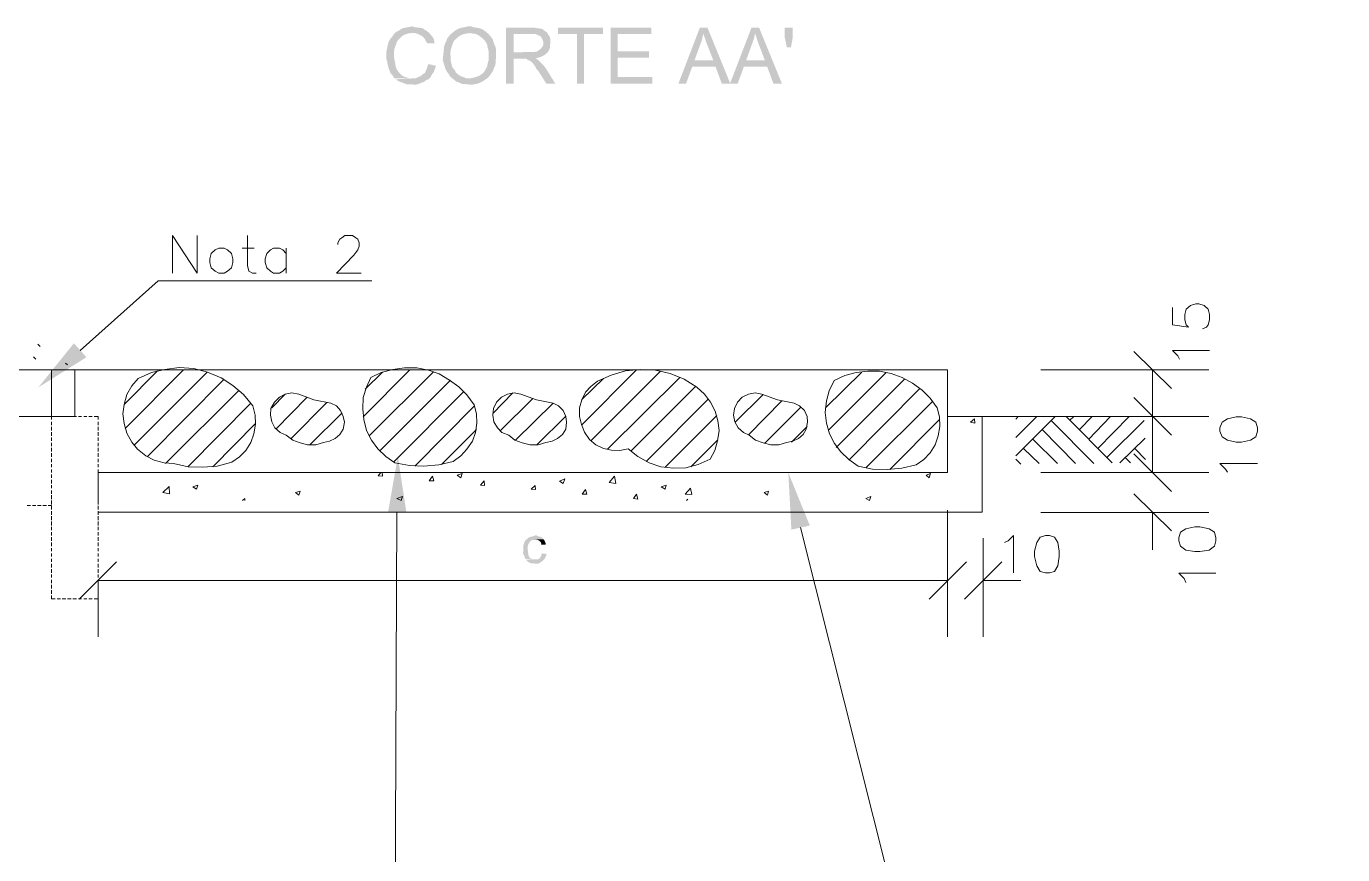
# Model space of a CAD drawing. Header units: feet. Extents: x 203667 to 205527, y 9204857 to 9205156.
# Drawn here: x 204252.601 to 204256.832, y 9205147.679 to 9205150.34 of the extents above; entities that cross this region are included whole.
import ezdxf

# ---------------------------------------------------------------- set-up
doc = ezdxf.new("R2010")
doc.units = ezdxf.units.FT
doc.header["$LTSCALE"] = 0.3
doc.header["$MEASUREMENT"] = 0
doc.layers.add('DRENAGEM a executar', color=242, linetype='Continuous', lineweight=30)

msp = doc.modelspace()

# ---------------------------------------------------------------- hatches: boundary and pattern name
at = {"layer": 'DRENAGEM a executar', "lineweight": 20}
for points in [[(204253.8429, 9205150.3402), (204253.8271, 9205150.3373), (204253.8184, 9205150.3359), (204253.8083, 9205150.333), (204253.7997, 9205150.3272), (204253.791, 9205150.3229), (204253.7838, 9205150.3171), (204253.778, 9205150.3085), (204253.7723, 9205150.3013), (204253.7694, 9205150.2969), (204253.7651, 9205150.2883), (204253.7622, 9205150.2767), (204253.7607, 9205150.2681), (204253.7578, 9205150.258), (204253.7578, 9205150.2378), (204253.7607, 9205150.2277), (204253.7622, 9205150.2191), (204253.7665, 9205150.2032), (204253.7723, 9205150.1888), (204253.7795, 9205150.1816), (204253.7838, 9205150.1729), (204253.8415, 9205150.1729), (204253.8343, 9205150.1729), (204253.8242, 9205150.1758), (204253.8155, 9205150.1787), (204253.8098, 9205150.1816), (204253.804, 9205150.1873), (204253.7968, 9205150.1945), (204253.791, 9205150.2032), (204253.7881, 9205150.2118), (204253.7867, 9205150.2219), (204253.7838, 9205150.2364), (204253.7824, 9205150.2421), (204253.7824, 9205150.2537), (204253.7838, 9205150.2667), (204253.7896, 9205150.2825), (204253.7925, 9205150.2912), (204253.7982, 9205150.2984), (204253.8054, 9205150.3056), (204253.8098, 9205150.3099), (204253.8184, 9205150.3142), (204253.8271, 9205150.3171), (204253.8386, 9205150.3186), (204253.8963, 9205150.3186), (204253.8877, 9205150.3258), (204253.8819, 9205150.3287), (204253.8747, 9205150.3344), (204253.8646, 9205150.3359), (204253.8487, 9205150.3373)], [(204253.8963, 9205150.3186), (204253.8429, 9205150.3186), (204253.8502, 9205150.3186), (204253.8603, 9205150.3157), (204253.8689, 9205150.3114), (204253.8761, 9205150.307), (204253.8819, 9205150.2998), (204253.8862, 9205150.2912), (204253.8905, 9205150.2854), (204253.9136, 9205150.2854), (204253.9107, 9205150.2998), (204253.905, 9205150.3085), (204253.8992, 9205150.3157)], [(204253.9713, 9205150.32), (204253.9641, 9205150.3142), (204253.9598, 9205150.3085), (204253.954, 9205150.3013), (204253.9511, 9205150.2926), (204253.9468, 9205150.284), (204253.9439, 9205150.2753), (204253.9425, 9205150.2594), (204253.9396, 9205150.232), (204253.9425, 9205150.2219), (204253.9453, 9205150.2133), (204253.9482, 9205150.2032), (204253.954, 9205150.1931), (204253.9598, 9205150.1859), (204253.9627, 9205150.1801), (204253.9699, 9205150.1729), (204253.9771, 9205150.1686), (204253.9828, 9205150.1628), (204253.9915, 9205150.1599), (204254.0002, 9205150.1556), (204254.016, 9205150.1542), (204254.0319, 9205150.1527), (204254.042, 9205150.1542), (204254.0506, 9205150.1556), (204254.0607, 9205150.1599), (204254.0694, 9205150.1642), (204254.0752, 9205150.1686), (204254.0824, 9205150.1729), (204254.016, 9205150.1729), (204254.0059, 9205150.1772), (204253.9973, 9205150.1801), (204253.9886, 9205150.1859), (204253.9814, 9205150.1931), (204253.9771, 9205150.2017), (204253.9713, 9205150.2075), (204253.9684, 9205150.2162), (204253.9655, 9205150.2277), (204253.9641, 9205150.2551), (204253.9655, 9205150.2652), (204253.9684, 9205150.2753), (204253.9713, 9205150.284), (204253.9742, 9205150.2912), (204253.98, 9205150.2984), (204253.9857, 9205150.3027), (204253.9901, 9205150.307), (204253.9973, 9205150.3114), (204254.0074, 9205150.3157), (204254.016, 9205150.3171), (204254.0261, 9205150.3186)], [(204254.0261, 9205150.3402), (204254.0203, 9205150.3402), (204254.0088, 9205150.3373), (204254.0002, 9205150.3359), (204253.9915, 9205150.333), (204253.9828, 9205150.3287), (204253.9785, 9205150.3258), (204253.9713, 9205150.32), (204254.0261, 9205150.3186), (204254.0348, 9205150.3171), (204254.0463, 9205150.3157), (204254.055, 9205150.3114), (204254.0607, 9205150.307), (204254.0679, 9205150.3013), (204254.0723, 9205150.2969), (204254.078, 9205150.2897), (204254.0824, 9205150.2811), (204254.0838, 9205150.2724), (204254.0867, 9205150.2623), (204254.0867, 9205150.2306), (204254.0838, 9205150.2205), (204254.0824, 9205150.2118), (204254.078, 9205150.2032), (204254.0737, 9205150.196), (204254.0694, 9205150.1902), (204254.0636, 9205150.1859), (204254.0578, 9205150.1816), (204254.0492, 9205150.1787), (204254.0405, 9205150.1758), (204254.0261, 9205150.1729), (204254.0824, 9205150.1729), (204254.0867, 9205150.1772), (204254.0925, 9205150.1844), (204254.0982, 9205150.1931), (204254.1011, 9205150.1974), (204254.104, 9205150.2061), (204254.1083, 9205150.2147), (204254.1098, 9205150.2248), (204254.1112, 9205150.2623), (204254.1098, 9205150.2724), (204254.104, 9205150.2854), (204254.0997, 9205150.2998), (204254.0925, 9205150.3085), (204254.0867, 9205150.3157), (204254.078, 9205150.3229), (204254.0723, 9205150.3272), (204254.0651, 9205150.3316), (204254.0564, 9205150.3344), (204254.0463, 9205150.3359), (204254.0377, 9205150.3373), (204254.0319, 9205150.3402)], [(204254.2223, 9205150.3359), (204254.1429, 9205150.3359), (204254.1429, 9205150.1556), (204254.1675, 9205150.1556), (204254.1675, 9205150.2364), (204254.1949, 9205150.2364), (204254.2367, 9205150.2378), (204254.2468, 9205150.2392), (204254.2554, 9205150.2421), (204254.2641, 9205150.2465), (204254.2684, 9205150.2493), (204254.2742, 9205150.2551), (204254.1675, 9205150.2566), (204254.1675, 9205150.3157), (204254.2237, 9205150.3157), (204254.2756, 9205150.32), (204254.267, 9205150.3258), (204254.2598, 9205150.3316), (204254.254, 9205150.333), (204254.241, 9205150.3344), (204254.2338, 9205150.3359), (204254.2295, 9205150.3359)], [(204254.2756, 9205150.32), (204254.2237, 9205150.3157), (204254.2381, 9205150.3157), (204254.2468, 9205150.3114), (204254.254, 9205150.3085), (204254.2583, 9205150.3013), (204254.2627, 9205150.2912), (204254.2627, 9205150.2796), (204254.2569, 9205150.271), (204254.2511, 9205150.2652), (204254.2425, 9205150.2594), (204254.2338, 9205150.258), (204254.1675, 9205150.2566), (204254.2756, 9205150.2551), (204254.2814, 9205150.2638), (204254.2843, 9205150.2724), (204254.2857, 9205150.2969), (204254.2843, 9205150.3056), (204254.2814, 9205150.3099), (204254.2771, 9205150.3157)], [(204254.4545, 9205150.3359), (204254.3103, 9205150.3359), (204254.3103, 9205150.3157), (204254.3708, 9205150.3157), (204254.3708, 9205150.1556), (204254.3939, 9205150.1556), (204254.3939, 9205150.3157), (204254.4545, 9205150.3157)], [(204254.6102, 9205150.3359), (204254.479, 9205150.3359), (204254.479, 9205150.1556), (204254.6131, 9205150.1556), (204254.6131, 9205150.1772), (204254.5021, 9205150.1772), (204254.5021, 9205150.2392), (204254.603, 9205150.2392), (204254.603, 9205150.2594), (204254.5021, 9205150.2594), (204254.5021, 9205150.3157), (204254.6102, 9205150.3157)], [(204254.7905, 9205150.3359), (204254.766, 9205150.3359), (204254.6968, 9205150.1556), (204254.7213, 9205150.1556), (204254.7415, 9205150.2104), (204254.8165, 9205150.2104), (204254.7487, 9205150.2306), (204254.7675, 9205150.2825), (204254.7732, 9205150.2984), (204254.7747, 9205150.307), (204254.7776, 9205150.3171)], [(204254.7905, 9205150.3359), (204254.7776, 9205150.3171), (204254.779, 9205150.3099), (204254.7833, 9205150.2998), (204254.7877, 9205150.2854), (204254.7905, 9205150.2796), (204254.8093, 9205150.2306), (204254.7487, 9205150.2306), (204254.8165, 9205150.2104), (204254.8367, 9205150.1556), (204254.8641, 9205150.1556)], [(204254.9564, 9205150.3359), (204254.9319, 9205150.3359), (204254.8627, 9205150.1556), (204254.8872, 9205150.1556), (204254.9074, 9205150.2104), (204254.9824, 9205150.2104), (204254.9146, 9205150.2306), (204254.9333, 9205150.2825), (204254.9405, 9205150.3027), (204254.942, 9205150.3114), (204254.9434, 9205150.3171)], [(204254.9564, 9205150.3359), (204254.9434, 9205150.3171), (204254.9463, 9205150.3099), (204254.9492, 9205150.2998), (204254.9521, 9205150.2912), (204254.9564, 9205150.2796), (204254.9752, 9205150.2306), (204254.9146, 9205150.2306), (204254.9824, 9205150.2104), (204255.0026, 9205150.1556), (204255.03, 9205150.1556)], [(204255.0458, 9205150.2724), (204255.0386, 9205150.3056), (204255.0386, 9205150.3359), (204255.0646, 9205150.3359), (204255.0646, 9205150.3056), (204255.0588, 9205150.2724), (204255.0458, 9205150.2724)], [(204254.2367, 9205150.2378), (204254.1949, 9205150.2364), (204254.2078, 9205150.2364), (204254.2136, 9205150.232), (204254.2208, 9205150.2292), (204254.228, 9205150.2234), (204254.2309, 9205150.2191), (204254.2367, 9205150.2118), (204254.241, 9205150.2032), (204254.2482, 9205150.1945), (204254.2728, 9205150.1556), (204254.3016, 9205150.1556), (204254.2713, 9205150.2046), (204254.267, 9205150.2104), (204254.2641, 9205150.2147), (204254.2569, 9205150.2219), (204254.2497, 9205150.2292), (204254.241, 9205150.2364)], [(204253.8934, 9205150.2191), (204253.8877, 9205150.2032), (204253.8848, 9205150.196), (204253.8819, 9205150.1902), (204253.8747, 9205150.1859), (204253.8689, 9205150.1801), (204253.8603, 9205150.1772), (204253.8516, 9205150.1729), (204253.8415, 9205150.1729), (204253.7881, 9205150.17), (204253.7968, 9205150.1642), (204253.804, 9205150.1614), (204253.8127, 9205150.1585), (204253.8228, 9205150.1542), (204253.8328, 9205150.1542), (204253.8502, 9205150.1527), (204253.8603, 9205150.1542), (204253.8689, 9205150.1585), (204253.879, 9205150.1614), (204253.8862, 9205150.1671), (204253.8934, 9205150.17), (204253.9006, 9205150.1772), (204253.905, 9205150.1859), (204253.9107, 9205150.1931), (204253.9179, 9205150.2133)], [(204252.7944, 9205149.2772), (204252.6401, 9205149.1806), (204252.754, 9205149.3219)], [(204253.7636, 9205148.7782), (204253.7953, 9205148.9585), (204253.8228, 9205148.7782)], [(204255.0602, 9205148.7234), (204255.0502, 9205148.9066), (204255.1194, 9205148.7364)], [(204254.2367, 9205148.7046), (204254.2295, 9205148.7018), (204254.2223, 9205148.7003), (204254.2151, 9205148.6974), (204254.2107, 9205148.6931), (204254.205, 9205148.6888), (204254.2021, 9205148.683), (204254.1992, 9205148.6744), (204254.1978, 9205148.6469), (204254.2021, 9205148.6383), (204254.205, 9205148.6296), (204254.2367, 9205148.6268), (204254.2295, 9205148.6268), (204254.2237, 9205148.6296), (204254.2194, 9205148.6325), (204254.2151, 9205148.6412), (204254.2136, 9205148.6498), (204254.2122, 9205148.6643), (204254.2136, 9205148.6744), (204254.2165, 9205148.6801), (204254.2223, 9205148.6873), (204254.228, 9205148.6902), (204254.2641, 9205148.6917), (204254.2598, 9205148.6974), (204254.254, 9205148.7003), (204254.2468, 9205148.7018), (204254.241, 9205148.7046)], [(204254.2641, 9205148.6917), (204254.2381, 9205148.6917), (204254.2453, 9205148.6902), (204254.2497, 9205148.6873), (204254.2554, 9205148.6816), (204254.2569, 9205148.6744), (204254.2713, 9205148.6758), (204254.2684, 9205148.6844), (204254.2655, 9205148.6902)], [(204254.2583, 9205148.6469), (204254.2554, 9205148.6383), (204254.2511, 9205148.6311), (204254.2468, 9205148.6282), (204254.2078, 9205148.6268), (204254.2122, 9205148.621), (204254.2165, 9205148.6181), (204254.2237, 9205148.6152), (204254.2425, 9205148.6138), (204254.2497, 9205148.6152), (204254.2554, 9205148.6195), (204254.2598, 9205148.6224), (204254.2655, 9205148.6282), (204254.2684, 9205148.6325), (204254.2728, 9205148.6412), (204254.2728, 9205148.6455)]]:
    msp.add_hatch(color=7, dxfattribs=at).paths.add_polyline_path(points)

# ---------------------------------------------------------------- linework, layer by layer
at = {"layer": 'DRENAGEM a executar', "color": 7, "lineweight": 20}
for points in [[(204253.0713, 9205149.5469), (204253.0713, 9205149.6681), (204253.1506, 9205149.5469), (204253.1506, 9205149.6681)], [(204253.3122, 9205149.6681), (204253.3122, 9205149.5715), (204253.3165, 9205149.5542), (204253.328, 9205149.5469), (204253.3396, 9205149.5469)], [(204253.6021, 9205149.6393), (204253.6021, 9205149.645), (204253.6093, 9205149.6566), (204253.6151, 9205149.6609), (204253.6252, 9205149.6681), (204253.6497, 9205149.6681), (204253.6598, 9205149.6609), (204253.667, 9205149.6566), (204253.6713, 9205149.645), (204253.6713, 9205149.6335), (204253.667, 9205149.6219), (204253.654, 9205149.6046), (204253.5978, 9205149.5469), (204253.6771, 9205149.5469)], [(204253.2199, 9205149.6277), (204253.2083, 9205149.6219), (204253.1954, 9205149.6104), (204253.191, 9205149.5931), (204253.191, 9205149.5816), (204253.1954, 9205149.5643), (204253.2083, 9205149.5542), (204253.2199, 9205149.5469), (204253.2372, 9205149.5469), (204253.2473, 9205149.5542), (204253.2603, 9205149.5643), (204253.2646, 9205149.5816), (204253.2646, 9205149.5931), (204253.2603, 9205149.6104), (204253.2473, 9205149.6219), (204253.2372, 9205149.6277), (204253.2199, 9205149.6277), (204253.2199, 9205149.6277)], [(204253.2949, 9205149.6277), (204253.3338, 9205149.6277)], [(204253.4362, 9205149.6104), (204253.4261, 9205149.6219), (204253.4146, 9205149.6277), (204253.3958, 9205149.6277), (204253.3857, 9205149.6219), (204253.3742, 9205149.6104), (204253.3684, 9205149.5931), (204253.3684, 9205149.5816), (204253.3742, 9205149.5643), (204253.3857, 9205149.5542), (204253.3958, 9205149.5469), (204253.4146, 9205149.5469), (204253.4261, 9205149.5542), (204253.4362, 9205149.5643)], [(204253.4362, 9205149.6277), (204253.4362, 9205149.5469)], [(204252.7742, 9205149.2989), (204253.0252, 9205149.5224)], [(204253.0252, 9205149.5224), (204253.7117, 9205149.5224)], [(204256.2848, 9205149.4373), (204256.2848, 9205149.3811), (204256.3367, 9205149.3739), (204256.3295, 9205149.3811), (204256.3251, 9205149.3969), (204256.3251, 9205149.4143), (204256.3295, 9205149.4316), (204256.3425, 9205149.4431), (204256.3598, 9205149.4489), (204256.3699, 9205149.4489), (204256.3872, 9205149.4431), (204256.4001, 9205149.4316), (204256.4045, 9205149.4143), (204256.4045, 9205149.3969), (204256.4001, 9205149.3811), (204256.3944, 9205149.3739), (204256.3814, 9205149.3681)], [(204252.6386, 9205149.3191), (204252.6458, 9205149.3118)], [(204252.6242, 9205149.2787), (204252.6314, 9205149.2715)], [(204256.2819, 9205149.1763), (204256.1607, 9205149.296)], [(204256.3078, 9205149.2715), (204256.3021, 9205149.2816), (204256.2848, 9205149.2989), (204256.4045, 9205149.2989)], [(204252.7569, 9205149.2368), (204252.5622, 9205149.2368)], [(204252.6819, 9205149.2368), (204252.6819, 9205149.0869)], [(204252.7266, 9205149.2585), (204252.7338, 9205149.2527)], [(204252.754, 9205149.2383), (204252.7569, 9205149.2368)], [(204252.7569, 9205149.2368), (204255.5622, 9205149.2368)], [(204252.7569, 9205149.0869), (204252.7569, 9205149.2368)], [(204252.9603, 9205149.2094), (204252.9401, 9205149.1849), (204252.9242, 9205149.1575), (204252.9155, 9205149.1258), (204252.9112, 9205149.0955), (204252.9155, 9205149.0638), (204252.9242, 9205149.0335), (204252.9401, 9205149.0046), (204252.9588, 9205148.9816), (204252.9848, 9205148.9599), (204253.0122, 9205148.9469), (204253.0439, 9205148.9383), (204253.0742, 9205148.9354), (204253.1218, 9205148.9253), (204253.1679, 9205148.9239), (204253.2141, 9205148.9268), (204253.2617, 9205148.9397), (204253.2862, 9205148.957), (204253.3064, 9205148.9772), (204253.3223, 9205149.0032), (204253.3324, 9205149.0306), (204253.3381, 9205149.0623), (204253.3367, 9205149.0912), (204253.3295, 9205149.1215), (204253.2992, 9205149.1575), (204253.2646, 9205149.1864), (204253.2271, 9205149.2109), (204253.1838, 9205149.2296), (204253.1391, 9205149.2412), (204253.0929, 9205149.2441), (204253.0468, 9205149.2383), (204253.0035, 9205149.2282), (204252.9603, 9205149.2094), (204252.9603, 9205149.2094)], [(204252.9155, 9205149.1258), (204253.0223, 9205149.234)], [(204252.9184, 9205149.0479), (204253.1059, 9205149.2368)], [(204252.9473, 9205148.9945), (204253.1824, 9205149.2296)], [(204253.7088, 9205149.2123), (204253.6944, 9205149.1806), (204253.6843, 9205149.1474), (204253.6828, 9205149.1114), (204253.6857, 9205149.0768), (204253.6944, 9205149.0421), (204253.7103, 9205149.0104), (204253.7304, 9205148.983), (204253.7564, 9205148.9585), (204253.7853, 9205148.9383), (204253.8328, 9205148.9296), (204253.879, 9205148.9268), (204253.9266, 9205148.9311), (204253.9728, 9205148.9426), (204253.9973, 9205148.9599), (204254.0175, 9205148.9816), (204254.0348, 9205149.0075), (204254.0449, 9205149.0349), (204254.0492, 9205149.0652), (204254.0478, 9205149.0955), (204254.0405, 9205149.1244), (204254.0175, 9205149.1561), (204253.9915, 9205149.182), (204253.9612, 9205149.2037), (204253.928, 9205149.2239), (204253.8934, 9205149.2354), (204253.8559, 9205149.2426), (204253.817, 9205149.2426), (204253.7795, 9205149.2383), (204253.742, 9205149.2282), (204253.7088, 9205149.2123), (204253.7088, 9205149.2123)], [(204253.6843, 9205149.0854), (204253.8343, 9205149.2368)], [(204253.6901, 9205149.1748), (204253.7463, 9205149.2296)], [(204253.703, 9205149.0248), (204253.9093, 9205149.2296)], [(204254.4372, 9205149.2008), (204254.4155, 9205149.1835), (204254.3982, 9205149.1647), (204254.3867, 9205149.1402), (204254.3795, 9205149.1143), (204254.3795, 9205149.0869), (204254.3852, 9205149.0609), (204254.3953, 9205149.0364), (204254.4112, 9205149.0133), (204254.4314, 9205148.996), (204254.4559, 9205148.9844), (204254.4819, 9205148.9787), (204254.5093, 9205148.9772), (204254.5352, 9205148.983), (204254.567, 9205148.9585), (204254.603, 9205148.9383), (204254.6405, 9205148.9253), (204254.6809, 9205148.921), (204254.7213, 9205148.9224), (204254.7602, 9205148.9325), (204254.7992, 9205148.9498), (204254.8136, 9205148.9772), (204254.8223, 9205149.009), (204254.828, 9205149.0421), (204254.8237, 9205149.0724), (204254.8151, 9205149.1042), (204254.8006, 9205149.133), (204254.7804, 9205149.159), (204254.7559, 9205149.1806), (204254.7155, 9205149.2066), (204254.6708, 9205149.2253), (204254.6232, 9205149.2354), (204254.5756, 9205149.2383), (204254.5266, 9205149.234), (204254.4804, 9205149.2195), (204254.4372, 9205149.2008), (204254.4372, 9205149.2008)], [(204254.3852, 9205149.0594), (204254.5627, 9205149.2368)], [(204254.4155, 9205149.009), (204254.6391, 9205149.2325)], [(204255.1973, 9205149.2022), (204255.1814, 9205149.1691), (204255.1727, 9205149.1373), (204255.1684, 9205149.0998), (204255.1727, 9205149.0652), (204255.1828, 9205149.0306), (204255.1987, 9205149.0003), (204255.2189, 9205148.9729), (204255.2449, 9205148.9484), (204255.2751, 9205148.9268), (204255.3213, 9205148.9181), (204255.3675, 9205148.9167), (204255.4151, 9205148.921), (204255.4612, 9205148.9311), (204255.4857, 9205148.9484), (204255.5059, 9205148.97), (204255.5218, 9205148.996), (204255.5319, 9205149.0248), (204255.5376, 9205149.0551), (204255.5362, 9205149.0854), (204255.529, 9205149.1143), (204255.5059, 9205149.146), (204255.48, 9205149.1719), (204255.4497, 9205149.1936), (204255.4165, 9205149.2123), (204255.3804, 9205149.2253), (204255.3429, 9205149.2325), (204255.3054, 9205149.2325), (204255.2679, 9205149.2282), (204255.2319, 9205149.2181), (204255.1973, 9205149.2022), (204255.1973, 9205149.2022)], [(204255.1699, 9205149.1143), (204255.2867, 9205149.2296)], [(204255.18, 9205149.0436), (204255.3646, 9205149.2282)], [(204255.5622, 9205149.2368), (204255.5622, 9205149.0869)], [(204255.8622, 9205149.2368), (204256.4016, 9205149.2368)], [(204256.2213, 9205149.2368), (204256.2213, 9205149.0869)], [(204252.9905, 9205148.9585), (204253.2372, 9205149.2066)], [(204253.7362, 9205148.9758), (204253.9641, 9205149.2037)], [(204254.3867, 9205149.1417), (204254.4559, 9205149.2094)], [(204254.4689, 9205148.9816), (204254.7011, 9205149.2123)], [(204254.5439, 9205148.9758), (204254.7516, 9205149.1835)], [(204255.2045, 9205148.9873), (204255.4251, 9205149.208)], [(204255.2449, 9205148.9469), (204255.4727, 9205149.1763)], [(204253.0482, 9205148.9354), (204253.2848, 9205149.1719)], [(204253.4766, 9205149.159), (204253.455, 9205149.1633), (204253.4333, 9205149.159), (204253.4146, 9205149.1489), (204253.3987, 9205149.133), (204253.3872, 9205149.1128), (204253.3857, 9205149.0912), (204253.3901, 9205149.0695), (204253.4002, 9205149.0508), (204253.4175, 9205149.0349), (204253.4362, 9205149.0263), (204253.4579, 9205149.0104), (204253.4809, 9205149.0018), (204253.5054, 9205148.996), (204253.5314, 9205148.996), (204253.5559, 9205149.0032)], [(204253.3901, 9205149.1143), (204253.4333, 9205149.159)], [(204253.403, 9205149.0465), (204253.5026, 9205149.1474)], [(204253.4766, 9205149.159), (204253.5256, 9205149.1402), (204253.5804, 9205149.1301)], [(204253.7824, 9205148.9412), (204254.0074, 9205149.1676)], [(204254.1011, 9205149.0969), (204254.1646, 9205149.1633)], [(204254.1905, 9205149.159), (204254.1689, 9205149.1633), (204254.1473, 9205149.159), (204254.1285, 9205149.1489), (204254.1127, 9205149.133), (204254.1026, 9205149.1128), (204254.1011, 9205149.0912), (204254.104, 9205149.0695), (204254.1155, 9205149.0508), (204254.13, 9205149.0349), (204254.1516, 9205149.0263), (204254.1718, 9205149.0104), (204254.1949, 9205149.0018), (204254.2208, 9205148.996), (204254.2468, 9205148.996), (204254.2713, 9205149.0032)], [(204254.1228, 9205149.0393), (204254.228, 9205149.1431)], [(204254.1905, 9205149.159), (204254.241, 9205149.1402), (204254.2944, 9205149.1301)], [(204254.5929, 9205148.9426), (204254.7934, 9205149.1431)], [(204254.9651, 9205149.159), (204254.9434, 9205149.1633), (204254.9218, 9205149.159), (204254.9016, 9205149.1489), (204254.8872, 9205149.133), (204254.8771, 9205149.1128), (204254.8742, 9205149.0912), (204254.8785, 9205149.0695), (204254.8886, 9205149.0508), (204254.9059, 9205149.0349), (204254.9247, 9205149.0263), (204254.9449, 9205149.0104), (204254.9694, 9205149.0018), (204254.9939, 9205148.996), (204255.0199, 9205148.996), (204255.0444, 9205149.0032)], [(204254.88, 9205149.0681), (204254.9694, 9205149.1575)], [(204254.9218, 9205149.0277), (204255.03, 9205149.1373)], [(204254.9651, 9205149.159), (204255.0155, 9205149.1402), (204255.0689, 9205149.1301)], [(204255.2997, 9205148.9224), (204255.5131, 9205149.1344)], [(204256.2819, 9205149.0263), (204256.1607, 9205149.1474)], [(204256.1607, 9205149.1474), (204256.2819, 9205149.0263)], [(204253.1204, 9205148.9253), (204253.3223, 9205149.1301)], [(204253.4521, 9205149.0162), (204253.5675, 9205149.1316)], [(204253.5127, 9205148.996), (204253.6165, 9205149.0984)], [(204253.5559, 9205149.0032), (204253.5761, 9205149.0075), (204253.5934, 9205149.0162), (204253.6093, 9205149.0292), (204253.6194, 9205149.0465), (204253.6237, 9205149.0681), (204253.6194, 9205149.0869), (204253.6107, 9205149.1056), (204253.5978, 9205149.1215), (204253.5804, 9205149.1301)], [(204253.8502, 9205148.9268), (204254.042, 9205149.1215)], [(204254.1732, 9205149.0104), (204254.2944, 9205149.1301)], [(204254.2713, 9205149.0032), (204254.2915, 9205149.0075), (204254.3088, 9205149.0162), (204254.3247, 9205149.0292), (204254.3348, 9205149.0465), (204254.3377, 9205149.0681), (204254.3348, 9205149.0869), (204254.3261, 9205149.1056), (204254.3117, 9205149.1215), (204254.2944, 9205149.1301)], [(204254.9737, 9205149.0003), (204255.0905, 9205149.1171)], [(204255.0444, 9205149.0032), (204255.0646, 9205149.0075), (204255.0833, 9205149.0162), (204255.0977, 9205149.0292), (204255.1078, 9205149.0465), (204255.1122, 9205149.0681), (204255.1107, 9205149.0869), (204255.1021, 9205149.1056), (204255.0862, 9205149.1215), (204255.0689, 9205149.1301)], [(204252.5622, 9205149.0869), (204252.7569, 9205149.0869)], [(204252.6934, 9205149.0869), (204252.6819, 9205149.0869), (204252.6819, 9205149.0768)], [(204252.6819, 9205149.0695), (204252.6819, 9205149.0594)], [(204252.6819, 9205149.0537), (204252.6819, 9205149.0421)], [(204252.7107, 9205149.0869), (204252.7006, 9205149.0869)], [(204252.728, 9205149.0869), (204252.7165, 9205149.0869)], [(204252.7454, 9205149.0869), (204252.7338, 9205149.0869)], [(204252.7627, 9205149.0869), (204252.7511, 9205149.0869)], [(204252.7785, 9205149.0869), (204252.7684, 9205149.0869)], [(204252.7958, 9205149.0869), (204252.7857, 9205149.0869)], [(204252.8131, 9205149.0869), (204252.8016, 9205149.0869)], [(204252.8319, 9205149.0768), (204252.8319, 9205149.0869), (204252.8189, 9205149.0869)], [(204252.8319, 9205149.0594), (204252.8319, 9205149.0695)], [(204252.8319, 9205149.0421), (204252.8319, 9205149.0537)], [(204253.2011, 9205148.9253), (204253.3381, 9205149.0638)], [(204254.2425, 9205148.996), (204254.3348, 9205149.0883)], [(204254.655, 9205148.9239), (204254.8208, 9205149.0897)], [(204255.0602, 9205149.0046), (204255.1107, 9205149.0551)], [(204255.3761, 9205148.9167), (204255.5376, 9205149.0782)], [(204255.6516, 9205149.0869), (204255.5622, 9205149.0869), (204255.5622, 9205148.9066)], [(204255.6487, 9205149.0796), (204255.6357, 9205149.0681), (204255.6501, 9205149.0652)], [(204255.6501, 9205149.0652), (204255.6487, 9205149.0796)], [(204255.6516, 9205149.0869), (204256.1939, 9205149.0869)], [(204255.6732, 9205148.9066), (204255.6732, 9205149.0869)], [(204255.7814, 9205148.9599), (204255.9083, 9205149.0869)], [(204255.7814, 9205149.0191), (204255.8492, 9205149.0869)], [(204255.7814, 9205149.0782), (204255.7886, 9205149.0869)], [(204255.8622, 9205149.0869), (204256.4016, 9205149.0869)], [(204255.8622, 9205149.0869), (204256.4016, 9205149.0869)], [(204256.0324, 9205148.9354), (204255.8953, 9205149.0739)], [(204256.0915, 9205148.9383), (204255.9429, 9205149.0869)], [(204255.9545, 9205149.0739), (204255.9675, 9205149.0869)], [(204255.9862, 9205149.045), (204256.0266, 9205149.0869)], [(204256.015, 9205149.0133), (204256.0857, 9205149.0869)], [(204256.0453, 9205148.9844), (204256.1463, 9205149.0869)], [(204256.0742, 9205148.9556), (204256.1939, 9205149.0739)], [(204256.2213, 9205149.0869), (204256.2213, 9205148.9066)], [(204256.4376, 9205149.0393), (204256.4449, 9205149.0219), (204256.4622, 9205149.0104), (204256.4896, 9205149.0046), (204256.5069, 9205149.0046), (204256.5357, 9205149.0104), (204256.553, 9205149.0219), (204256.5588, 9205149.0393), (204256.5588, 9205149.0508), (204256.553, 9205149.0681), (204256.5357, 9205149.0796), (204256.5069, 9205149.0854), (204256.4896, 9205149.0854), (204256.4622, 9205149.0796), (204256.4449, 9205149.0681), (204256.4376, 9205149.0508), (204256.4376, 9205149.0393), (204256.4376, 9205149.0393)], [(204252.6819, 9205149.0364), (204252.6819, 9205149.0248)], [(204252.6819, 9205149.0191), (204252.6819, 9205149.009)], [(204252.8319, 9205149.0248), (204252.8319, 9205149.0364)], [(204252.8319, 9205149.009), (204252.8319, 9205149.0191)], [(204253.9353, 9205148.9325), (204254.0478, 9205149.045)], [(204254.7372, 9205148.9253), (204254.8237, 9205149.0119)], [(204255.9155, 9205148.9354), (204255.8376, 9205149.0133)], [(204255.9732, 9205148.9354), (204255.8665, 9205149.045)], [(204256.116, 9205148.9383), (204256.1968, 9205149.0176)], [(204256.2213, 9205148.9066), (204256.2213, 9205149.0263)], [(204252.6819, 9205149.0018), (204252.6819, 9205148.9917)], [(204252.6819, 9205148.9859), (204252.6819, 9205148.9744)], [(204252.6819, 9205148.9686), (204252.6819, 9205148.957)], [(204252.8319, 9205148.9917), (204252.8319, 9205149.0018)], [(204252.8319, 9205148.9744), (204252.8319, 9205148.9859)], [(204252.8319, 9205148.957), (204252.8319, 9205148.9686)], [(204255.8564, 9205148.9354), (204255.8059, 9205148.9844)], [(204256.1607, 9205148.9671), (204256.2819, 9205148.846)], [(204256.1607, 9205148.9671), (204256.2819, 9205148.846)], [(204256.1982, 9205148.9484), (204256.1636, 9205148.9844)], [(204252.6819, 9205148.9513), (204252.6819, 9205148.9397)], [(204252.6819, 9205148.934), (204252.6819, 9205148.9239)], [(204252.8319, 9205148.9397), (204252.8319, 9205148.9513)], [(204252.8319, 9205148.9239), (204252.8319, 9205148.934)], [(204255.7973, 9205148.934), (204255.7814, 9205148.9498)], [(204256.1506, 9205148.9383), (204256.1333, 9205148.9556)], [(204256.4622, 9205148.908), (204256.455, 9205148.9181), (204256.4376, 9205148.9354), (204256.5588, 9205148.9354)], [(204252.6819, 9205148.9167), (204252.6819, 9205148.9066)], [(204252.6819, 9205148.9008), (204252.6819, 9205148.8893)], [(204252.6819, 9205148.8835), (204252.6819, 9205148.8719)], [(204252.8319, 9205148.9066), (204252.8319, 9205148.9167)], [(204255.5622, 9205148.9066), (204252.8319, 9205148.9066), (204252.8319, 9205148.8171)], [(204252.8319, 9205148.8893), (204252.8319, 9205148.9008)], [(204252.8319, 9205148.8719), (204252.8319, 9205148.8835)], [(204253.7319, 9205148.8965), (204253.7405, 9205148.9066)], [(204253.7319, 9205148.8965), (204253.7463, 9205148.895)], [(204253.7463, 9205148.895), (204253.7449, 9205148.9066)], [(204253.8963, 9205148.8806), (204253.9064, 9205148.895)], [(204253.8963, 9205148.8806), (204253.9107, 9205148.8806)], [(204253.9107, 9205148.8806), (204253.9064, 9205148.895)], [(204253.9857, 9205148.8979), (204254.0016, 9205148.9037)], [(204253.9857, 9205148.8979), (204253.9973, 9205148.8893)], [(204253.9973, 9205148.8893), (204254.0016, 9205148.9037)], [(204254.0607, 9205148.8662), (204254.0723, 9205148.8806)], [(204254.0737, 9205148.8647), (204254.0723, 9205148.8806)], [(204254.3146, 9205148.8792), (204254.3319, 9205148.8864)], [(204254.3261, 9205148.8719), (204254.3319, 9205148.8864)], [(204254.4747, 9205148.8748), (204254.492, 9205148.895)], [(204254.4963, 9205148.8719), (204254.492, 9205148.895)], [(204255.5074, 9205148.9037), (204255.4929, 9205148.8979), (204255.503, 9205148.8893)], [(204255.503, 9205148.8893), (204255.5074, 9205148.9037)], [(204255.6732, 9205148.7796), (204255.6732, 9205148.9066)], [(204255.8622, 9205148.9066), (204256.4016, 9205148.9066)], [(204255.8622, 9205148.9066), (204256.4016, 9205148.9066)], [(204252.6819, 9205148.8662), (204252.6819, 9205148.8561)], [(204252.6819, 9205148.8489), (204252.6819, 9205148.8388)], [(204252.8319, 9205148.8561), (204252.8319, 9205148.8662)], [(204252.8319, 9205148.8388), (204252.8319, 9205148.8489)], [(204253.0396, 9205148.8431), (204253.0598, 9205148.8619)], [(204253.0396, 9205148.8431), (204253.0612, 9205148.8388)], [(204253.0612, 9205148.8388), (204253.0598, 9205148.8619)], [(204253.1362, 9205148.8604), (204253.1521, 9205148.8662)], [(204253.1362, 9205148.8604), (204253.1478, 9205148.8532), (204253.1521, 9205148.8662)], [(204253.4665, 9205148.8431), (204253.4809, 9205148.8474)], [(204253.4665, 9205148.8431), (204253.4766, 9205148.8344)], [(204253.4766, 9205148.8344), (204253.4809, 9205148.8474)], [(204254.0607, 9205148.8662), (204254.0737, 9205148.8647)], [(204254.2237, 9205148.8532), (204254.2367, 9205148.8647)], [(204254.2237, 9205148.8532), (204254.2381, 9205148.8518)], [(204254.2381, 9205148.8518), (204254.2367, 9205148.8647)], [(204254.3146, 9205148.8792), (204254.3261, 9205148.8719)], [(204254.3881, 9205148.8373), (204254.3982, 9205148.8518)], [(204254.3881, 9205148.8373), (204254.4026, 9205148.8373)], [(204254.4026, 9205148.8373), (204254.3982, 9205148.8518)], [(204254.4747, 9205148.8748), (204254.4963, 9205148.8719)], [(204254.5526, 9205148.8229), (204254.5627, 9205148.8373)], [(204254.567, 9205148.8215), (204254.5627, 9205148.8373)], [(204254.642, 9205148.8604), (204254.6578, 9205148.8662)], [(204254.642, 9205148.8604), (204254.655, 9205148.8532)], [(204254.655, 9205148.8532), (204254.6578, 9205148.8662)], [(204254.7184, 9205148.8373), (204254.7357, 9205148.8561)], [(204254.7184, 9205148.8373), (204254.7401, 9205148.8359)], [(204254.7401, 9205148.8359), (204254.7357, 9205148.8561)], [(204254.9723, 9205148.8431), (204254.9867, 9205148.8474)], [(204254.9723, 9205148.8431), (204254.9838, 9205148.8344)], [(204254.9838, 9205148.8344), (204254.9867, 9205148.8474)], [(204256.2819, 9205148.7191), (204256.1607, 9205148.8388)], [(204252.6141, 9205148.8013), (204252.604, 9205148.8013)], [(204252.6314, 9205148.8013), (204252.6213, 9205148.8013)], [(204252.6487, 9205148.8013), (204252.6372, 9205148.8013)], [(204252.666, 9205148.8013), (204252.6545, 9205148.8013)], [(204252.6819, 9205148.8013), (204252.6718, 9205148.8013)], [(204252.6819, 9205148.8344), (204252.6819, 9205148.8215)], [(204252.6819, 9205148.8171), (204252.6819, 9205148.8042)], [(204252.6819, 9205148.7998), (204252.6819, 9205148.7883)], [(204252.8319, 9205148.8215), (204252.8319, 9205148.8344)], [(204252.8319, 9205148.8042), (204252.8319, 9205148.8171)], [(204252.8319, 9205148.7883), (204252.8319, 9205148.7998)], [(204253.2963, 9205148.8171), (204253.3035, 9205148.8229)], [(204253.3035, 9205148.8171), (204253.3035, 9205148.8229)], [(204253.7925, 9205148.8229), (204253.8098, 9205148.8301)], [(204253.7925, 9205148.8229), (204253.8054, 9205148.8171)], [(204253.8054, 9205148.8171), (204253.8098, 9205148.8301)], [(204254.5526, 9205148.8229), (204254.567, 9205148.8215)], [(204254.7227, 9205148.8171), (204254.7271, 9205148.8215)], [(204255.2997, 9205148.8229), (204255.3155, 9205148.8301)], [(204255.2997, 9205148.8229), (204255.3112, 9205148.8171)], [(204255.3112, 9205148.8171), (204255.3155, 9205148.8301)], [(204253.7925, 9205148.7782), (204253.7853, 9205147.2479), (204250.8458, 9205147.2479)], [(204252.6819, 9205148.7825), (204252.6819, 9205148.771)], [(204252.6819, 9205148.7667), (204252.6819, 9205148.7537)], [(204252.8319, 9205148.771), (204252.8319, 9205148.7825)], [(204252.8319, 9205148.7796), (204255.6516, 9205148.7796)], [(204252.8319, 9205148.7537), (204252.8319, 9205148.7667)], [(204255.5622, 9205148.7854), (204255.5622, 9205148.3787)], [(204255.6516, 9205148.7796), (204255.6732, 9205148.7796)], [(204255.8622, 9205148.7782), (204256.4016, 9205148.7782)], [(204256.2213, 9205148.7782), (204256.2213, 9205148.6585)], [(204252.6819, 9205148.7494), (204252.6819, 9205148.7364)], [(204252.6819, 9205148.732), (204252.6819, 9205148.7219)], [(204252.6819, 9205148.7147), (204252.6819, 9205148.7046)], [(204252.8319, 9205148.7364), (204252.8319, 9205148.7494)], [(204252.8319, 9205148.7219), (204252.8319, 9205148.732)], [(204252.8319, 9205148.7046), (204252.8319, 9205148.7147)], [(204255.0891, 9205148.7306), (204255.6026, 9205146.6897), (204258.1021, 9205146.6897)], [(204256.305, 9205148.6873), (204256.3107, 9205148.67), (204256.328, 9205148.657), (204256.3569, 9205148.6527), (204256.3727, 9205148.6527), (204256.403, 9205148.657), (204256.4203, 9205148.67), (204256.4247, 9205148.6873), (204256.4247, 9205148.6974), (204256.4203, 9205148.7147), (204256.403, 9205148.7263), (204256.3727, 9205148.732), (204256.3569, 9205148.732), (204256.328, 9205148.7263), (204256.3107, 9205148.7147), (204256.305, 9205148.6974), (204256.305, 9205148.6873), (204256.305, 9205148.6873)], [(204252.6819, 9205148.6989), (204252.6819, 9205148.6873)], [(204252.6819, 9205148.6816), (204252.6819, 9205148.67)], [(204252.8319, 9205148.6873), (204252.8319, 9205148.6989)], [(204252.8319, 9205148.67), (204252.8319, 9205148.6816)], [(204255.5622, 9205148.696), (204255.5622, 9205148.3787)], [(204255.6761, 9205148.696), (204255.6761, 9205148.3787)], [(204255.7453, 9205148.6816), (204255.7569, 9205148.6873), (204255.7742, 9205148.7046), (204255.7742, 9205148.5849)], [(204255.8766, 9205148.7046), (204255.8593, 9205148.6989), (204255.8492, 9205148.6816), (204255.842, 9205148.6542), (204255.842, 9205148.6369), (204255.8492, 9205148.6066), (204255.8593, 9205148.5893), (204255.8766, 9205148.5849), (204255.8896, 9205148.5849), (204255.9054, 9205148.5893), (204255.917, 9205148.6066), (204255.9213, 9205148.6369), (204255.9213, 9205148.6542), (204255.917, 9205148.6816), (204255.9054, 9205148.6989), (204255.8896, 9205148.7046), (204255.8766, 9205148.7046), (204255.8766, 9205148.7046)], [(204252.6819, 9205148.6643), (204252.6819, 9205148.6542)], [(204252.6819, 9205148.6469), (204252.6819, 9205148.6369)], [(204252.6819, 9205148.6296), (204252.6819, 9205148.6195)], [(204252.8319, 9205148.6542), (204252.8319, 9205148.6643)], [(204252.8319, 9205148.6369), (204252.8319, 9205148.6469)], [(204252.8319, 9205148.6195), (204252.8319, 9205148.6296)], [(204252.6819, 9205148.6138), (204252.6819, 9205148.6022)], [(204252.6819, 9205148.5965), (204252.6819, 9205148.5849)], [(204252.891, 9205148.6195), (204252.7713, 9205148.4998)], [(204252.8319, 9205148.6022), (204252.8319, 9205148.6138)], [(204252.8319, 9205148.5849), (204252.8319, 9205148.5965)], [(204255.503, 9205148.4998), (204255.6227, 9205148.6195)], [(204255.503, 9205148.4998), (204255.6227, 9205148.6195)], [(204255.7367, 9205148.6195), (204255.617, 9205148.4998)], [(204256.328, 9205148.5532), (204256.3223, 9205148.5662), (204256.305, 9205148.5835), (204256.4247, 9205148.5835)], [(204252.6819, 9205148.5792), (204252.6819, 9205148.5691)], [(204252.6819, 9205148.5619), (204252.6819, 9205148.5518)], [(204252.6819, 9205148.546), (204252.6819, 9205148.5344)], [(204252.8319, 9205148.5691), (204252.8319, 9205148.5792)], [(204252.8319, 9205148.5619), (204252.8319, 9205148.3787)], [(204252.8319, 9205148.5518), (204252.8319, 9205148.5619)], [(204255.5622, 9205148.5604), (204252.8319, 9205148.5604)], [(204252.8319, 9205148.5344), (204252.8319, 9205148.546)], [(204255.5622, 9205148.5604), (204255.4425, 9205148.5604)], [(204255.6761, 9205148.5604), (204255.7973, 9205148.5604)], [(204252.6819, 9205148.5287), (204252.6819, 9205148.5171)], [(204252.6819, 9205148.5114), (204252.6819, 9205148.5013), (204252.6934, 9205148.5013)], [(204252.7006, 9205148.5013), (204252.7107, 9205148.5013)], [(204252.7165, 9205148.5013), (204252.728, 9205148.5013)], [(204252.7338, 9205148.5013), (204252.7454, 9205148.5013)], [(204252.7511, 9205148.5013), (204252.7627, 9205148.5013)], [(204252.7684, 9205148.5013), (204252.7785, 9205148.5013)], [(204252.7857, 9205148.5013), (204252.7958, 9205148.5013)], [(204252.8016, 9205148.5013), (204252.8131, 9205148.5013)], [(204252.8189, 9205148.5013), (204252.8319, 9205148.5013)], [(204252.8319, 9205148.5171), (204252.8319, 9205148.5287)], [(204252.8319, 9205148.5013), (204252.8319, 9205148.5114)]]:
    msp.add_lwpolyline(points, dxfattribs=at)

doc.saveas('drawing.dxf')
